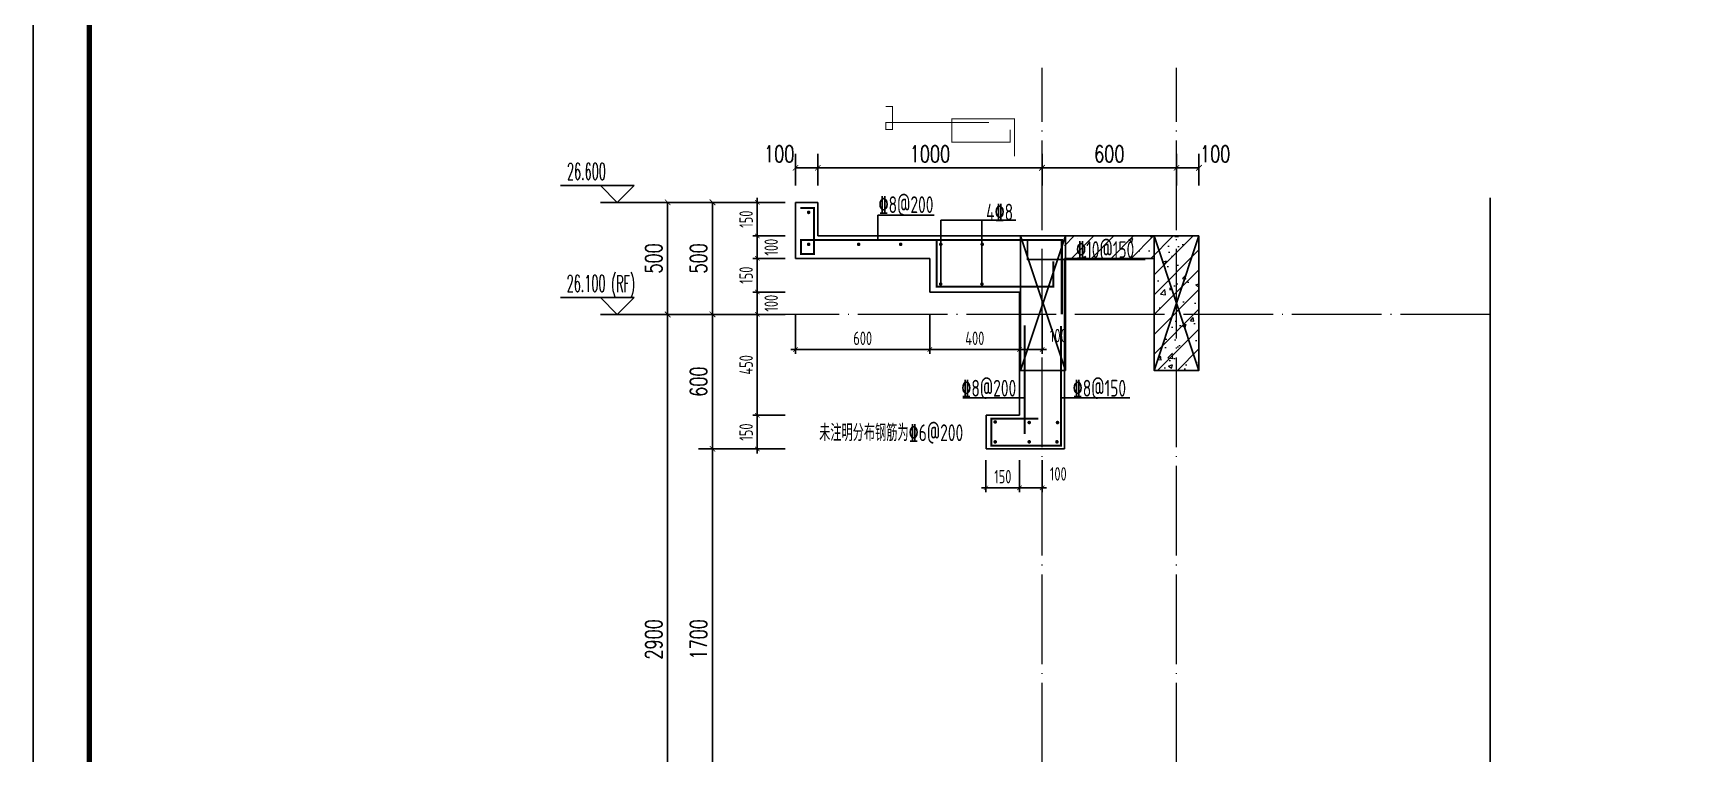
# Model space of a CAD drawing. Extents: x -668857 to 185752, y -270966 to 286822.
# Drawn here: x 36851 to 44276, y 138724 to 141939 of the extents above; entities that cross this region are included whole.
import ezdxf

# ---------------------------------------------------------------- set-up
doc = ezdxf.new("R2010")
doc.units = 0
doc.header["$LTSCALE"] = 1000
doc.linetypes.add('DOTE', pattern=[2.42, 2, -0.2, 0.02, -0.2])
doc.layers.get('0').update_dxf_attribs({"linetype": 'CONTINUOUS'})
doc.layers.get('DEFPOINTS').update_dxf_attribs({"linetype": 'CONTINUOUS'})
for name, color, linetype in [('DIM', 2, 'CONTINUOUS'), ('DIM_ELEV', 3, 'CONTINUOUS'), ('DIM_SYMB', 3, 'CONTINUOUS'), ('PUB_DIM', 3, 'CONTINUOUS'), ('PUB_TEXT', 2, 'CONTINUOUS'), ('REIN', 6, 'CONTINUOUS'), ('S-大样-砼线', 7, 'CONTINUOUS'), ('S-引出线', 40, 'CONTINUOUS'), ('TEXT', 2, 'CONTINUOUS'), ('WALL', 5, 'CONTINUOUS')]:
    doc.layers.add(name, color=color, linetype=linetype)
for name, color, linetype, lineweight in [('DOTE', 19, 'DOTE', 9), ('PUB_HATCH', 8, 'CONTINUOUS', 9), ('图框', 9, 'CONTINUOUS', 18)]:
    doc.layers.add(name, color=color, linetype=linetype, lineweight=lineweight)
doc.layers.add('yichutu', color=7, linetype='CONTINUOUS', true_color=0xffffff)
doc.styles.add('_TCH_DIM', font='SIMPLEX.shx', dxfattribs={"width": 0.7, "bigfont": 'GBCBIG.shx'})
doc.styles.add('_TCH_DIM_T3', font='SIMPLEX', dxfattribs={"width": 0.705882, "bigfont": 'GBCBIG'})
doc.styles.add('TSSD_DIMENSION', font='Tssdeng.shx', dxfattribs={"width": 0.7, "bigfont": 'tssdchn.shx'})
doc.styles.add('TSSD_REIN', font='tssdeng.shx', dxfattribs={"width": 0.7, "height": 300, "bigfont": 'tssdchn.shx'})
doc.dimstyles.new('_TCH_ARCH&&25', dxfattribs={"dimtxt": 74.375, "dimasz": 25, "dimexe": 62.5, "dimexo": 75, "dimgap": 25, "dimtad": 1, "dimdec": 0, "dimzin": 0, "dimdsep": 46, "dimtxsty": '_TCH_DIM_T3', "dimblk": 'ARCHTICK', "dimcen": 0.09, "dimclrt": 7, "dimazin": 0, "dimtfac": 1, "dimtdec": 0, "dimtix": 1, "dimtmove": 2, "dimatfit": 3, "dimldrblk": 'ARCHTICK', "dimfxl": 1, "dimtolj": 1, "dimtzin": 0, "dimarcsym": 0})
doc.dimstyles.new('TSSD_20_20', dxfattribs={"dimtxt": 60, "dimasz": 20, "dimexe": 20, "dimexo": 50, "dimgap": 20, "dimtad": 1, "dimdec": 0, "dimzin": 0, "dimdsep": 46, "dimtxsty": 'TSSD_DIMENSION', "dimblk": 'ARCHTICK', "dimblk1": 'ARCHTICK', "dimblk2": 'ARCHTICK', "dimcen": 0, "dimdle": 20, "dimclrt": 7, "dimadec": 0, "dimazin": 0, "dimtfac": 1, "dimtdec": 0, "dimtix": 1, "dimtmove": 2, "dimatfit": 3, "dimfxl": 1, "dimtolj": 1, "dimtzin": 0, "dimarcsym": 0})
pattern_1 = [(45, (-525879.05, 291727.59), (-44.194174, 44.194174), []), (50, (-525879.05, 291727.59), (179.315046, -15.688034), [18.75, -206.25]), (355, (-525879.05, 291727.6), (-34.687833, 188.048033), [15, -165]), (100.4514, (-525864.1, 291726.28), (144.627345, 172.359886), [15.93505, -175.28553]), (46.1842, (-525879.05, 291777.6), (266.81026, -41.37975), [28.125, -309.375]), (96.6356, (-525856.82, 291774.14), (233.66568, 243.52947), [23.90257, -262.92825]), (351.1842, (-525879.05, 291777.6), (233.66549, 243.52965), [22.5, -247.5]), (21, (-525854.05, 291765.09), (149.226763, -100.654723), [18.75, -206.25]), (326, (-525854.05, 291765.1), (60.828833, 181.28751), [15, -165]), (71.4514, (-525841.61, 291756.7), (210.055657, 80.632624), [15.93505, -175.28553]), (37.5, (-525879.05, 291727.59), (3.039964, 83.2234635), [0, -163, 0, -167.5, 0, -165.625]), (7.5, (-525879.05, 291727.59), (65.767384, 98.602928), [0, -95.5, 0, -159.25, 0, -63.125]), (327.5, (-525934.8, 291727.59), (133.455609, -5.638718), [0, -62.5, 0, -195, 0, -258.75]), (317.5, (-525959.8, 291727.59), (145.796542, 25.026246), [0, -81.25, 0, -129.5, 0, -183.75])]

# ---------------------------------------------------------------- blocks, each defined once
blk = doc.blocks.new('GFDDDDRG')
at = {"layer": '图框'}
blk.add_lwpolyline([(923310, -107437), (923310, -159999), (893610, -159999), (893610, -107437)], close=True, dxfattribs=at)
blk.add_lwpolyline([(923310, -107437), (923310, -159999), (893610, -159999), (893610, -107437)], close=True, dxfattribs=at)
at = {"layer": '图框', "const_width": 50}
blk.add_lwpolyline([(894110, -159499), (922810, -159499), (922810, -108687), (894110, -108687)], close=True, dxfattribs=at)
blk = doc.blocks.new('yct-1051-594-26275-14850-25-1002.0')
at = {"layer": 'yichutu', "color": 7, "true_color": 0xffffff}
blk.add_lwpolyline([(0, 0), (0, 14850), (26275, 14850), (26275, 0)], close=True, dxfattribs=at)
blk = doc.blocks.new('_ArchTick')
at = {"color": 0, "linetype": 'ByBlock', "const_width": 0.15}
blk.add_lwpolyline([(-0.5, -0.5), (0.5, 0.5)], dxfattribs=at)
blk = doc.blocks.new('*D1676')
at = {"layer": 'DEFPOINTS', "color": 0, "transparency": 16777216}
for p in [(41101.5, 140084.6), (41251.5, 140084.6), (41251.5, 139910.8)]:
    blk.add_point(p, dxfattribs=at)
at = {"layer": 'DIM', "color": 0, "lineweight": -2, "transparency": 16777216}
for p, q in [((41101.5, 140034.6), (41101.5, 139890.8)), ((41251.5, 140034.6), (41251.5, 139890.8)), ((41081.5, 139910.8), (41271.5, 139910.8))]:
    blk.add_line(p, q, dxfattribs=at)
at = {"layer": 'DIM', "color": 0, "lineweight": -2, "transparency": 16777216, "xscale": 20, "yscale": 20, "zscale": 20, "rotation": 180}
blk.add_blockref('_ArchTick', (41101.5, 139910.8), dxfattribs=at)
at = {"layer": 'DIM', "color": 0, "lineweight": -2, "transparency": 16777216, "xscale": 20, "yscale": 20, "zscale": 20}
blk.add_blockref('_ArchTick', (41251.5, 139910.8), dxfattribs=at)
at = {"layer": 'DIM', "color": 7, "transparency": 16777216, "insert": (41176.5, 139960.8), "char_height": 60, "attachment_point": 5, "style": 'TSSD_DIMENSION'}
blk.add_mtext('\\A1;150', dxfattribs=at)
blk = doc.blocks.new('*D1677')
at = {"layer": 'DEFPOINTS', "color": 0, "transparency": 16777216}
for p in [(41251.5, 140084.6), (41351.5, 140084.6), (41351.5, 139910.8)]:
    blk.add_point(p, dxfattribs=at)
at = {"layer": 'DIM', "color": 0, "lineweight": -2, "transparency": 16777216}
for p, q in [((41251.5, 140034.6), (41251.5, 139890.8)), ((41351.5, 140034.6), (41351.5, 139890.8)), ((41231.5, 139910.8), (41371.5, 139910.8))]:
    blk.add_line(p, q, dxfattribs=at)
at = {"layer": 'DIM', "color": 0, "lineweight": -2, "transparency": 16777216, "xscale": 20, "yscale": 20, "zscale": 20, "rotation": 180}
blk.add_blockref('_ArchTick', (41251.5, 139910.8), dxfattribs=at)
at = {"layer": 'DIM', "color": 0, "lineweight": -2, "transparency": 16777216, "xscale": 20, "yscale": 20, "zscale": 20}
blk.add_blockref('_ArchTick', (41351.5, 139910.8), dxfattribs=at)
at = {"layer": 'DIM', "color": 7, "transparency": 16777216, "insert": (41424, 139973), "char_height": 60, "attachment_point": 5, "style": 'TSSD_DIMENSION'}
blk.add_mtext('\\A1;100', dxfattribs=at)
blk = doc.blocks.new('*D1678')
at = {"layer": 'DEFPOINTS', "color": 0, "transparency": 16777216}
for p in [(40351.5, 141338.7), (40251.5, 141184.6), (40351.5, 141184.6)]:
    blk.add_point(p, dxfattribs=at)
at = {"layer": 'PUB_DIM', "color": 0, "lineweight": -2, "transparency": 16777216}
for p, q in [((40251.5, 141259.6), (40251.5, 141401.2)), ((40351.5, 141259.6), (40351.5, 141401.2)), ((40251.5, 141338.7), (40351.5, 141338.7))]:
    blk.add_line(p, q, dxfattribs=at)
at = {"layer": 'PUB_DIM', "color": 0, "lineweight": -2, "transparency": 16777216, "xscale": 25, "yscale": 25, "zscale": 25, "rotation": 180}
blk.add_blockref('_ArchTick', (40251.5, 141338.7), dxfattribs=at)
at = {"layer": 'PUB_DIM', "color": 0, "lineweight": -2, "transparency": 16777216, "xscale": 25, "yscale": 25, "zscale": 25}
blk.add_blockref('_ArchTick', (40351.5, 141338.7), dxfattribs=at)
at = {"layer": 'PUB_DIM', "color": 7, "transparency": 16777216, "insert": (40179.1, 141400.9), "char_height": 74.38, "attachment_point": 5, "style": '_TCH_DIM_T3'}
blk.add_mtext('\\A1;100', dxfattribs=at)
blk = doc.blocks.new('*D1679')
at = {"layer": 'DEFPOINTS', "color": 0, "transparency": 16777216}
for p in [(41351.5, 141338.7), (40351.5, 141184.6), (41351.5, 141184.6)]:
    blk.add_point(p, dxfattribs=at)
at = {"layer": 'PUB_DIM', "color": 0, "lineweight": -2, "transparency": 16777216}
for p, q in [((40351.5, 141259.6), (40351.5, 141401.2)), ((41351.5, 141259.6), (41351.5, 141401.2)), ((40351.5, 141338.7), (41351.5, 141338.7))]:
    blk.add_line(p, q, dxfattribs=at)
at = {"layer": 'PUB_DIM', "color": 0, "lineweight": -2, "transparency": 16777216, "xscale": 25, "yscale": 25, "zscale": 25, "rotation": 180}
blk.add_blockref('_ArchTick', (40351.5, 141338.7), dxfattribs=at)
at = {"layer": 'PUB_DIM', "color": 0, "lineweight": -2, "transparency": 16777216, "xscale": 25, "yscale": 25, "zscale": 25}
blk.add_blockref('_ArchTick', (41351.5, 141338.7), dxfattribs=at)
at = {"layer": 'PUB_DIM', "color": 7, "transparency": 16777216, "insert": (40851.5, 141400.9), "char_height": 74.38, "attachment_point": 5, "style": '_TCH_DIM_T3'}
blk.add_mtext('\\A1;1000', dxfattribs=at)
blk = doc.blocks.new('*D1680')
at = {"layer": 'DEFPOINTS', "color": 0, "transparency": 16777216}
for p in [(41951.5, 141338.7), (41351.5, 141184.6), (41951.5, 141184.6)]:
    blk.add_point(p, dxfattribs=at)
at = {"layer": 'PUB_DIM', "color": 0, "lineweight": -2, "transparency": 16777216}
for p, q in [((41351.5, 141259.6), (41351.5, 141401.2)), ((41951.5, 141259.6), (41951.5, 141401.2)), ((41351.5, 141338.7), (41951.5, 141338.7))]:
    blk.add_line(p, q, dxfattribs=at)
at = {"layer": 'PUB_DIM', "color": 0, "lineweight": -2, "transparency": 16777216, "xscale": 25, "yscale": 25, "zscale": 25, "rotation": 180}
blk.add_blockref('_ArchTick', (41351.5, 141338.7), dxfattribs=at)
at = {"layer": 'PUB_DIM', "color": 0, "lineweight": -2, "transparency": 16777216, "xscale": 25, "yscale": 25, "zscale": 25}
blk.add_blockref('_ArchTick', (41951.5, 141338.7), dxfattribs=at)
at = {"layer": 'PUB_DIM', "color": 7, "transparency": 16777216, "insert": (41651.5, 141400.9), "char_height": 74.38, "attachment_point": 5, "style": '_TCH_DIM_T3'}
blk.add_mtext('\\A1;600', dxfattribs=at)
blk = doc.blocks.new('*D1681')
at = {"layer": 'DEFPOINTS', "color": 0, "transparency": 16777216}
for p in [(42051.5, 141338.7), (41951.5, 141184.6), (42051.5, 141184.6)]:
    blk.add_point(p, dxfattribs=at)
at = {"layer": 'PUB_DIM', "color": 0, "lineweight": -2, "transparency": 16777216}
for p, q in [((41951.5, 141259.6), (41951.5, 141401.2)), ((42051.5, 141259.6), (42051.5, 141401.2)), ((41951.5, 141338.7), (42051.5, 141338.7))]:
    blk.add_line(p, q, dxfattribs=at)
at = {"layer": 'PUB_DIM', "color": 0, "lineweight": -2, "transparency": 16777216, "xscale": 25, "yscale": 25, "zscale": 25, "rotation": 180}
blk.add_blockref('_ArchTick', (41951.5, 141338.7), dxfattribs=at)
at = {"layer": 'PUB_DIM', "color": 0, "lineweight": -2, "transparency": 16777216, "xscale": 25, "yscale": 25, "zscale": 25}
blk.add_blockref('_ArchTick', (42051.5, 141338.7), dxfattribs=at)
at = {"layer": 'PUB_DIM', "color": 7, "transparency": 16777216, "insert": (42124, 141400.9), "char_height": 74.38, "attachment_point": 5, "style": '_TCH_DIM_T3'}
blk.add_mtext('\\A1;100', dxfattribs=at)
blk = doc.blocks.new('*D1682')
at = {"layer": 'DEFPOINTS', "color": 0, "transparency": 16777216}
for p in [(40251.5, 140734.6), (40851.5, 140734.6), (40851.5, 140528.1)]:
    blk.add_point(p, dxfattribs=at)
at = {"layer": 'DIM', "color": 0, "lineweight": -2, "transparency": 16777216}
for p, q in [((40251.5, 140684.6), (40251.5, 140508.1)), ((40851.5, 140684.6), (40851.5, 140508.1)), ((40231.5, 140528.1), (40871.5, 140528.1))]:
    blk.add_line(p, q, dxfattribs=at)
at = {"layer": 'DIM', "color": 0, "lineweight": -2, "transparency": 16777216, "xscale": 20, "yscale": 20, "zscale": 20, "rotation": 180}
blk.add_blockref('_ArchTick', (40251.5, 140528.1), dxfattribs=at)
at = {"layer": 'DIM', "color": 0, "lineweight": -2, "transparency": 16777216, "xscale": 20, "yscale": 20, "zscale": 20}
blk.add_blockref('_ArchTick', (40851.5, 140528.1), dxfattribs=at)
at = {"layer": 'DIM', "color": 7, "transparency": 16777216, "insert": (40551.5, 140578.1), "char_height": 60, "attachment_point": 5, "style": 'TSSD_DIMENSION'}
blk.add_mtext('\\A1;600', dxfattribs=at)
blk = doc.blocks.new('*D1683')
at = {"layer": 'DEFPOINTS', "color": 0, "transparency": 16777216}
for p in [(40851.5, 140734.6), (41251.5, 140734.6), (41251.5, 140528.1)]:
    blk.add_point(p, dxfattribs=at)
at = {"layer": 'DIM', "color": 0, "lineweight": -2, "transparency": 16777216}
for p, q in [((40851.5, 140684.6), (40851.5, 140508.1)), ((41251.5, 140684.6), (41251.5, 140508.1)), ((40831.5, 140528.1), (41271.5, 140528.1))]:
    blk.add_line(p, q, dxfattribs=at)
at = {"layer": 'DIM', "color": 0, "lineweight": -2, "transparency": 16777216, "xscale": 20, "yscale": 20, "zscale": 20, "rotation": 180}
blk.add_blockref('_ArchTick', (40851.5, 140528.1), dxfattribs=at)
at = {"layer": 'DIM', "color": 0, "lineweight": -2, "transparency": 16777216, "xscale": 20, "yscale": 20, "zscale": 20}
blk.add_blockref('_ArchTick', (41251.5, 140528.1), dxfattribs=at)
at = {"layer": 'DIM', "color": 7, "transparency": 16777216, "insert": (41051.5, 140578.1), "char_height": 60, "attachment_point": 5, "style": 'TSSD_DIMENSION'}
blk.add_mtext('\\A1;400', dxfattribs=at)
blk = doc.blocks.new('*D1684')
at = {"layer": 'DEFPOINTS', "color": 0, "transparency": 16777216}
for p in [(41251.5, 140734.6), (41351.5, 140734.6), (41351.5, 140528.1)]:
    blk.add_point(p, dxfattribs=at)
at = {"layer": 'DIM', "color": 0, "lineweight": -2, "transparency": 16777216}
for p, q in [((41251.5, 140684.6), (41251.5, 140508.1)), ((41351.5, 140684.6), (41351.5, 140508.1)), ((41231.5, 140528.1), (41371.5, 140528.1))]:
    blk.add_line(p, q, dxfattribs=at)
at = {"layer": 'DIM', "color": 0, "lineweight": -2, "transparency": 16777216, "xscale": 20, "yscale": 20, "zscale": 20, "rotation": 180}
blk.add_blockref('_ArchTick', (41251.5, 140528.1), dxfattribs=at)
at = {"layer": 'DIM', "color": 0, "lineweight": -2, "transparency": 16777216, "xscale": 20, "yscale": 20, "zscale": 20}
blk.add_blockref('_ArchTick', (41351.5, 140528.1), dxfattribs=at)
at = {"layer": 'DIM', "color": 7, "transparency": 16777216, "insert": (41424, 140590.3), "char_height": 60, "attachment_point": 5, "style": 'TSSD_DIMENSION'}
blk.add_mtext('\\A1;100', dxfattribs=at)
blk = doc.blocks.new('*D1687')
at = {"layer": 'DEFPOINTS', "color": 0, "transparency": 16777216}
for p in [(40081.4, 141184.6), (40256, 141184.6), (40256, 141034.6)]:
    blk.add_point(p, dxfattribs=at)
at = {"layer": 'DIM', "color": 0, "lineweight": -2, "transparency": 16777216}
for p, q in [((40206, 141184.6), (40061.4, 141184.6)), ((40081.4, 141014.6), (40081.4, 141204.6)), ((40206, 141034.6), (40061.4, 141034.6))]:
    blk.add_line(p, q, dxfattribs=at)
at = {"layer": 'DIM', "color": 0, "lineweight": -2, "transparency": 16777216, "xscale": 20, "yscale": 20, "zscale": 20}
for p, rotation in [((40081.4, 141184.6), 90), ((40081.4, 141034.6), 270)]:
    blk.add_blockref('_ArchTick', p, dxfattribs=dict(at, rotation=rotation))
at = {"layer": 'DIM', "color": 7, "transparency": 16777216, "insert": (40031.4, 141109.6), "char_height": 60, "attachment_point": 5, "rotation": 90, "style": 'TSSD_DIMENSION'}
blk.add_mtext('\\A1;150', dxfattribs=at)
blk = doc.blocks.new('*D1688')
at = {"layer": 'DEFPOINTS', "color": 0, "transparency": 16777216}
for p in [(40081.4, 140934.6), (40256, 140934.6), (40256, 140784.6)]:
    blk.add_point(p, dxfattribs=at)
at = {"layer": 'DIM', "color": 0, "lineweight": -2, "transparency": 16777216}
for p, q in [((40206, 140934.6), (40061.4, 140934.6)), ((40081.4, 140764.6), (40081.4, 140954.6)), ((40206, 140784.6), (40061.4, 140784.6))]:
    blk.add_line(p, q, dxfattribs=at)
at = {"layer": 'DIM', "color": 0, "lineweight": -2, "transparency": 16777216, "xscale": 20, "yscale": 20, "zscale": 20}
for p, rotation in [((40081.4, 140934.6), 90), ((40081.4, 140784.6), 270)]:
    blk.add_blockref('_ArchTick', p, dxfattribs=dict(at, rotation=rotation))
at = {"layer": 'DIM', "color": 7, "transparency": 16777216, "insert": (40031.4, 140859.6), "char_height": 60, "attachment_point": 5, "rotation": 90, "style": 'TSSD_DIMENSION'}
blk.add_mtext('\\A1;150', dxfattribs=at)
blk = doc.blocks.new('*D1689')
at = {"layer": 'DEFPOINTS', "color": 0, "transparency": 16777216}
for p in [(40081.4, 140784.6), (40256, 140784.6), (40256, 140684.6)]:
    blk.add_point(p, dxfattribs=at)
at = {"layer": 'DIM', "color": 0, "lineweight": -2, "transparency": 16777216}
for p, q in [((40206, 140784.6), (40061.4, 140784.6)), ((40081.4, 140664.6), (40081.4, 140804.6)), ((40206, 140684.6), (40061.4, 140684.6))]:
    blk.add_line(p, q, dxfattribs=at)
at = {"layer": 'DIM', "color": 0, "lineweight": -2, "transparency": 16777216, "xscale": 20, "yscale": 20, "zscale": 20}
for p, rotation in [((40081.4, 140784.6), 90), ((40081.4, 140684.6), 270)]:
    blk.add_blockref('_ArchTick', p, dxfattribs=dict(at, rotation=rotation))
at = {"layer": 'DIM', "color": 7, "transparency": 16777216, "insert": (40143.3, 140734.6), "char_height": 60, "attachment_point": 5, "rotation": 90, "style": 'TSSD_DIMENSION'}
blk.add_mtext('\\A1;100', dxfattribs=at)
blk = doc.blocks.new('*D1690')
at = {"layer": 'DEFPOINTS', "color": 0, "transparency": 16777216}
for p in [(40081.4, 140684.6), (40256, 140684.6), (40256, 140234.6)]:
    blk.add_point(p, dxfattribs=at)
at = {"layer": 'DIM', "color": 0, "lineweight": -2, "transparency": 16777216}
for p, q in [((40081.4, 140214.6), (40081.4, 140704.6)), ((40206, 140684.6), (40061.4, 140684.6)), ((40206, 140234.6), (40061.4, 140234.6))]:
    blk.add_line(p, q, dxfattribs=at)
at = {"layer": 'DIM', "color": 0, "lineweight": -2, "transparency": 16777216, "xscale": 20, "yscale": 20, "zscale": 20}
for p, rotation in [((40081.4, 140684.6), 90), ((40081.4, 140234.6), 270)]:
    blk.add_blockref('_ArchTick', p, dxfattribs=dict(at, rotation=rotation))
at = {"layer": 'DIM', "color": 7, "transparency": 16777216, "insert": (40031.4, 140459.6), "char_height": 60, "attachment_point": 5, "rotation": 90, "style": 'TSSD_DIMENSION'}
blk.add_mtext('\\A1;450', dxfattribs=at)
blk = doc.blocks.new('*D1691')
at = {"layer": 'DEFPOINTS', "color": 0, "transparency": 16777216}
for p in [(40081.4, 140234.6), (40256, 140234.6), (40256, 140084.6)]:
    blk.add_point(p, dxfattribs=at)
at = {"layer": 'DIM', "color": 0, "lineweight": -2, "transparency": 16777216}
for p, q in [((40206, 140234.6), (40061.4, 140234.6)), ((40081.4, 140064.6), (40081.4, 140254.6)), ((40206, 140084.6), (40061.4, 140084.6))]:
    blk.add_line(p, q, dxfattribs=at)
at = {"layer": 'DIM', "color": 0, "lineweight": -2, "transparency": 16777216, "xscale": 20, "yscale": 20, "zscale": 20}
for p, rotation in [((40081.4, 140234.6), 90), ((40081.4, 140084.6), 270)]:
    blk.add_blockref('_ArchTick', p, dxfattribs=dict(at, rotation=rotation))
at = {"layer": 'DIM', "color": 7, "transparency": 16777216, "insert": (40031.4, 140159.6), "char_height": 60, "attachment_point": 5, "rotation": 90, "style": 'TSSD_DIMENSION'}
blk.add_mtext('\\A1;150', dxfattribs=at)
blk = doc.blocks.new('*D1715')
at = {"layer": 'DEFPOINTS', "color": 0, "transparency": 16777216}
for p in [(39881.4, 140084.6), (40181.4, 140084.6), (40181.4, 138384.6)]:
    blk.add_point(p, dxfattribs=at)
at = {"layer": 'PUB_DIM', "color": 0, "lineweight": -2, "transparency": 16777216}
for p, q in [((40106.4, 140084.6), (39818.9, 140084.6)), ((39881.4, 138384.6), (39881.4, 140084.6)), ((40106.4, 138384.6), (39818.9, 138384.6))]:
    blk.add_line(p, q, dxfattribs=at)
at = {"layer": 'PUB_DIM', "color": 0, "lineweight": -2, "transparency": 16777216, "xscale": 25, "yscale": 25, "zscale": 25}
for p, rotation in [((39881.4, 140084.6), 90), ((39881.4, 138384.6), 270)]:
    blk.add_blockref('_ArchTick', p, dxfattribs=dict(at, rotation=rotation))
at = {"layer": 'PUB_DIM', "color": 7, "transparency": 16777216, "insert": (39819.2, 139234.6), "char_height": 74.38, "attachment_point": 5, "rotation": 90, "style": '_TCH_DIM_T3'}
blk.add_mtext('\\A1;1700', dxfattribs=at)
blk = doc.blocks.new('*D1716')
at = {"layer": 'DEFPOINTS', "color": 0, "transparency": 16777216}
for p in [(39881.4, 140684.6), (40181.4, 140684.6), (40181.4, 140084.6)]:
    blk.add_point(p, dxfattribs=at)
at = {"layer": 'PUB_DIM', "color": 0, "lineweight": -2, "transparency": 16777216}
for p, q in [((40106.4, 140684.6), (39818.9, 140684.6)), ((39881.4, 140084.6), (39881.4, 140684.6)), ((40106.4, 140084.6), (39818.9, 140084.6))]:
    blk.add_line(p, q, dxfattribs=at)
at = {"layer": 'PUB_DIM', "color": 0, "lineweight": -2, "transparency": 16777216, "xscale": 25, "yscale": 25, "zscale": 25}
for p, rotation in [((39881.4, 140684.6), 90), ((39881.4, 140084.6), 270)]:
    blk.add_blockref('_ArchTick', p, dxfattribs=dict(at, rotation=rotation))
at = {"layer": 'PUB_DIM', "color": 7, "transparency": 16777216, "insert": (39819.2, 140384.6), "char_height": 74.38, "attachment_point": 5, "rotation": 90, "style": '_TCH_DIM_T3'}
blk.add_mtext('\\A1;600', dxfattribs=at)
blk = doc.blocks.new('*D1717')
at = {"layer": 'DEFPOINTS', "color": 0, "transparency": 16777216}
for p in [(39881.4, 141184.6), (40181.4, 141184.6), (40181.4, 140684.6)]:
    blk.add_point(p, dxfattribs=at)
at = {"layer": 'PUB_DIM', "color": 0, "lineweight": -2, "transparency": 16777216}
for p, q in [((40106.4, 141184.6), (39818.9, 141184.6)), ((39881.4, 140684.6), (39881.4, 141184.6)), ((40106.4, 140684.6), (39818.9, 140684.6))]:
    blk.add_line(p, q, dxfattribs=at)
at = {"layer": 'PUB_DIM', "color": 0, "lineweight": -2, "transparency": 16777216, "xscale": 25, "yscale": 25, "zscale": 25}
for p, rotation in [((39881.4, 141184.6), 90), ((39881.4, 140684.6), 270)]:
    blk.add_blockref('_ArchTick', p, dxfattribs=dict(at, rotation=rotation))
at = {"layer": 'PUB_DIM', "color": 7, "transparency": 16777216, "insert": (39819.2, 140934.6), "char_height": 74.38, "attachment_point": 5, "rotation": 90, "style": '_TCH_DIM_T3'}
blk.add_mtext('\\A1;500', dxfattribs=at)
blk = doc.blocks.new('*D1722')
at = {"layer": 'DEFPOINTS', "color": 0, "transparency": 16777216}
for p in [(39681.4, 140684.6), (40181.4, 140684.6), (40181.4, 137784.6)]:
    blk.add_point(p, dxfattribs=at)
at = {"layer": 'PUB_DIM', "color": 0, "lineweight": -2, "transparency": 16777216}
for p, q in [((40106.4, 140684.6), (39618.9, 140684.6)), ((39681.4, 137784.6), (39681.4, 140684.6)), ((40106.4, 137784.6), (39618.9, 137784.6))]:
    blk.add_line(p, q, dxfattribs=at)
at = {"layer": 'PUB_DIM', "color": 0, "lineweight": -2, "transparency": 16777216, "xscale": 25, "yscale": 25, "zscale": 25}
for p, rotation in [((39681.4, 140684.6), 90), ((39681.4, 137784.6), 270)]:
    blk.add_blockref('_ArchTick', p, dxfattribs=dict(at, rotation=rotation))
at = {"layer": 'PUB_DIM', "color": 7, "transparency": 16777216, "insert": (39619.2, 139234.6), "char_height": 74.38, "attachment_point": 5, "rotation": 90, "style": '_TCH_DIM_T3'}
blk.add_mtext('\\A1;2900', dxfattribs=at)
blk = doc.blocks.new('*D1723')
at = {"layer": 'DEFPOINTS', "color": 0, "transparency": 16777216}
for p in [(39681.4, 141184.6), (40181.4, 141184.6), (40181.4, 140684.6)]:
    blk.add_point(p, dxfattribs=at)
at = {"layer": 'PUB_DIM', "color": 0, "lineweight": -2, "transparency": 16777216}
for p, q in [((40106.4, 141184.6), (39618.9, 141184.6)), ((39681.4, 140684.6), (39681.4, 141184.6)), ((40106.4, 140684.6), (39618.9, 140684.6))]:
    blk.add_line(p, q, dxfattribs=at)
at = {"layer": 'PUB_DIM', "color": 0, "lineweight": -2, "transparency": 16777216, "xscale": 25, "yscale": 25, "zscale": 25}
for p, rotation in [((39681.4, 141184.6), 90), ((39681.4, 140684.6), 270)]:
    blk.add_blockref('_ArchTick', p, dxfattribs=dict(at, rotation=rotation))
at = {"layer": 'PUB_DIM', "color": 7, "transparency": 16777216, "insert": (39619.2, 140934.6), "char_height": 74.38, "attachment_point": 5, "rotation": 90, "style": '_TCH_DIM_T3'}
blk.add_mtext('\\A1;500', dxfattribs=at)
blk = doc.blocks.new('A$C554E5645')
at = {"layer": 'REIN'}
for points in [[(382.1, 1518.4, 4.5, 4.5, 0), (412.4, 1518.4, 4.5, 4.5, 0), (412.4, 1415.2, 4.5, 4.5, 0), (383.2, 1415.2, 4.5, 4.5, 0), (383.2, 1446.3, 4.5, 4.5, 0), (843.2, 1446.3, 4.5, 4.5, 0)], [(2.2, 1065.9, 9, 9, 0), (62.7, 1065.9, 9, 9, 0), (62.7, 859.6, 9, 9, 0), (4.5, 859.6, 9, 9, 0), (4.5, 921.8, 9, 9, 0), (924.4, 921.8, 9, 9, 0)], [(1063.2, 125, 9, 9, 0), (854.1, 125, 9, 9, 0), (854.1, 4.5, 9, 9, 0), (1164.3, 4.5, 9, 9, 0), (1164.3, 539.4, 9, 9, 0)], [(1002.3, 542.3, 9, 9, 0), (1002.3, 57.2, 9, 9, 0)]]:
    blk.add_lwpolyline(points, format="xyseb", dxfattribs=at)
for points, const_width in [([(957.2, 1296.4), (957.2, 1462.6), (678, 1462.6), (678, 1358.4), (938.1, 1358.4), (938.1, 1414.8)], 4.5), ([(1168.1, 590.4), (1168.1, 922.8), (609.8, 922.8), (609.8, 714.5), (1130.1, 714.5), (1130.1, 827.2)], 9)]:
    blk.add_lwpolyline(points, dxfattribs=dict(at, const_width=const_width))
at = {"layer": 'REIN', "const_width": 8}
for points in [[(34.7, 1045.7, 1), (42.7, 1045.7, 1)], [(34.7, 903.2, 1), (42.7, 903.2, 1)], [(257.7, 903.2, 1), (265.7, 903.2, 1)], [(445.1, 903.2, 1), (453.1, 903.2, 1)], [(624.1, 903.2, 1), (632.1, 903.2, 1)], [(808.9, 903.2, 1), (816.9, 903.2, 1)], [(623.7, 725.8, 1), (631.7, 725.8, 1)], [(807.7, 725.8, 1), (815.7, 725.8, 1)], [(866.8, 110.6, 1), (874.8, 110.6, 1)], [(1018.7, 108, 1), (1026.7, 108, 1)], [(1144.8, 108, 1), (1152.8, 108, 1)], [(866.8, 21.8, 1), (874.8, 21.8, 1)], [(1018.7, 21.8, 1), (1026.7, 21.8, 1)], [(1142.4, 21.8, 1), (1150.4, 21.8, 1)]]:
    blk.add_lwpolyline(points, format="xyb", close=True, dxfattribs=at)
at = {"layer": 'S-大样-砼线'}
for p, q in [((984.3, 940.4), (1184.3, 340.3)), ((1184.3, 940.4), (984.3, 340.3))]:
    blk.add_line(p, q, dxfattribs=at)
blk.add_lwpolyline([(1184.3, 940.4), (984.3, 940.4), (984.3, 340.3), (1184.3, 340.3)], close=True, dxfattribs=at)
at = {"layer": 'S-引出线'}
for p, q in [((347.1, 921.8), (347.1, 1033.5)), ((347.1, 1033.5), (598.5, 1033.5)), ((627.7, 725.8), (627.7, 1010.5)), ((627.7, 1010.5), (963.3, 1010.5)), ((811.7, 725.8), (811.7, 1010.5)), ((726.4, 218.4), (1002.3, 218.4)), ((1164.3, 218.4), (1472, 218.4))]:
    blk.add_line(p, q, dxfattribs=at)
blk.add_lwpolyline([(1014.7, 922.8), (1014.7, 835), (1539.5, 835)], dxfattribs=at)
at = {"layer": 'TEXT', "style": 'TSSD_REIN', "width": 0.7}
for s, rotation, p in [('%%1328@200', 0, (350.3, 1042.7)), ('4%%1328', 0, (830.4, 1009.4)), ('%%13210@150', 360, (1231.6, 842)), ('%%1328@200', 0, (719.6, 223.6)), ('%%1328@150', 0, (1216.5, 223.6)), ('未注明分布钢筋为%%1326@200', 0, (85.6, 25))]:
    blk.add_text(s, height=75, rotation=rotation, dxfattribs=at).set_placement(p)
blk = doc.blocks.new('*D1813')
at = {"layer": 'DEFPOINTS', "color": 0, "transparency": 16777216}
for p in [(40081.4, 141034.6), (40256, 141034.6), (40256, 140934.6)]:
    blk.add_point(p, dxfattribs=at)
at = {"layer": 'DIM', "color": 0, "lineweight": -2, "transparency": 16777216}
for p, q in [((40206, 141034.6), (40061.4, 141034.6)), ((40081.4, 140914.6), (40081.4, 141054.6)), ((40206, 140934.6), (40061.4, 140934.6))]:
    blk.add_line(p, q, dxfattribs=at)
at = {"layer": 'DIM', "color": 0, "lineweight": -2, "transparency": 16777216, "xscale": 20, "yscale": 20, "zscale": 20}
for p, rotation in [((40081.4, 141034.6), 90), ((40081.4, 140934.6), 270)]:
    blk.add_blockref('_ArchTick', p, dxfattribs=dict(at, rotation=rotation))
at = {"layer": 'DIM', "color": 7, "transparency": 16777216, "insert": (40143.3, 140984.6), "char_height": 60, "attachment_point": 5, "rotation": 90, "style": 'TSSD_DIMENSION'}
blk.add_mtext('\\A1;100', dxfattribs=at)
blk = doc.blocks.new('20210902.15310664')
at = {"layer": 'DOTE', "color": 1, "linetype": 'DOTE', "ltscale": 0.2}
for p, q in [((79213.2, -133245.9), (79213.2, -113645.9)), ((79813.2, -133245.9), (79813.2, -113645.9)), ((81211.7, -114745.9), (78043, -114745.9))]:
    blk.add_line(p, q, dxfattribs=at)

msp = doc.modelspace()

# ---------------------------------------------------------------- hatches: boundary and pattern name
at = {"layer": 'PUB_HATCH'}
h = msp.add_hatch(dxfattribs=at)
h.set_pattern_fill('钢筋混凝土', color=256, scale=25, style=0)
h.set_pattern_definition(pattern_1)
h.paths.add_polyline_path([(41451.55, 141034.56), (41451.55, 140934.56), (41851.55, 140934.56), (42051.55, 141034.56)])
h = msp.add_hatch(dxfattribs=at)
h.set_pattern_fill('钢筋混凝土', color=256, scale=25, style=0)
h.set_pattern_definition(pattern_1)
h.paths.add_polyline_path([(42051.55, 141034.56), (41851.55, 140934.56), (41851.55, 140434.56), (42051.55, 140434.56)])

# ---------------------------------------------------------------- linework, layer by layer
at = {"layer": 'DIM_ELEV'}
for p, q in [((39531.35, 141259.56), (39203.35, 141259.56)), ((39456.35, 141184.56), (39381.35, 141259.56)), ((39456.35, 141184.56), (39531.35, 141259.56)), ((39881.35, 141184.56), (39381.35, 141184.56)), ((39531.35, 140759.56), (39203.35, 140759.56)), ((39456.35, 140684.56), (39381.35, 140759.56)), ((39456.35, 140684.56), (39531.35, 140759.56)), ((39881.35, 140684.56), (39381.35, 140684.56))]:
    msp.add_line(p, q, dxfattribs=at)
at = {"layer": 'DIM_SYMB'}
msp.add_lwpolyline([(43350.07, 141204.56), (43350.07, 131572.68), (43402.57, 131553.58), (43297.57, 131535.06), (43350.07, 131516.43), (43350.07, 121884.56)], dxfattribs=at)
at = {"layer": 'S-大样-砼线'}
for p, q in [((41851.54, 141034.54), (42051.54, 140434.54)), ((42051.54, 141034.54), (41851.54, 140434.54))]:
    msp.add_line(p, q, dxfattribs=at)
msp.add_lwpolyline([(42051.54, 141034.54), (41851.54, 141034.54), (41851.54, 140434.54), (42051.54, 140434.54)], close=True, dxfattribs=at)
at = {"layer": 'WALL'}
for p, q in [((40351.55, 141184.56), (40251.55, 141184.56)), ((40251.55, 141184.56), (40251.55, 140934.56)), ((40351.55, 141034.56), (40351.55, 141184.56)), ((41451.55, 141034.56), (40351.55, 141034.56)), ((42051.55, 141034.56), (41451.55, 141034.56)), ((42051.55, 141034.56), (42051.55, 140434.56)), ((40251.55, 140934.56), (40851.55, 140934.56)), ((40851.55, 140934.56), (40851.55, 140784.56)), ((41451.55, 140084.56), (41451.55, 140934.56)), ((41851.55, 140934.56), (41451.55, 140934.56)), ((41851.55, 140934.56), (41851.55, 140434.56)), ((40851.55, 140784.56), (41251.55, 140784.56)), ((41251.55, 140784.56), (41251.55, 140234.56)), ((42051.55, 140434.56), (41851.55, 140434.56)), ((41251.55, 140234.56), (41101.55, 140234.56)), ((41101.55, 140234.56), (41101.55, 140084.56)), ((41101.55, 140084.56), (41451.55, 140084.56))]:
    msp.add_line(p, q, dxfattribs=at)

# ---------------------------------------------------------------- block references
at = {"xscale": 0.5, "yscale": 0.5, "zscale": 0.5}
msp.add_blockref('GFDDDDRG', (-409953.44, 198011.07), dxfattribs=at)
at = {"layer": 'DOTE'}
msp.add_blockref('20210902.15310664', (-37861.63, 255430.45), dxfattribs=at)
at = {"layer": 'TEXT'}
msp.add_blockref('A$C554E5645', (40271.71, 140094.21), dxfattribs=at)
at = {"layer": 'yichutu', "rotation": 270}
msp.add_blockref('yct-1051-594-26275-14850-25-1002.0', (36851.45, 144292.59), dxfattribs=at)

# ---------------------------------------------------------------- texts
at = {"layer": 'PUB_TEXT', "style": '_TCH_DIM', "width": 0.494118}
for s, p in [('26.600', (39232.25, 141285.81)), ('26.100', (39230.85, 140785.81)), ('(RF)', (39429.6, 140784.59))]:
    msp.add_text(s, height=74.375, dxfattribs=at).set_placement(p)

# ---------------------------------------------------------------- dimensions: what is measured, and where the dimension line sits
at = {"layer": 'DIM'}
for p1, p2, distance, picture, middle in [((40255.96, 141034.56), (40255.96, 141184.56), 174.61, '*D1687', (40031.35, 141109.56)), ((40255.96, 140784.56), (40255.96, 140934.56), 174.61, '*D1688', (40031.35, 140859.56)), ((40255.96, 140234.56), (40255.96, 140684.56), 174.61, '*D1690', (40031.35, 140459.56)), ((40251.55, 140734.56), (40851.55, 140734.56), -206.45, '*D1682', (40551.55, 140578.11)), ((40851.55, 140734.56), (41251.55, 140734.56), -206.45, '*D1683', (41051.55, 140578.11)), ((40255.96, 140084.56), (40255.96, 140234.56), 174.61, '*D1691', (40031.35, 140159.56)), ((41101.55, 140084.56), (41251.55, 140084.56), -173.71, '*D1676', (41176.55, 139960.85))]:
    dim = msp.add_aligned_dim(p1=p1, p2=p2, distance=distance, dimstyle='TSSD_20_20', dxfattribs=at)
    dim.commit()
    dim.dimension.update_dxf_attribs({"geometry": picture, "text_midpoint": middle})
for base, p1, p2, angle, picture, middle in [((40081.35, 141034.56), (40255.96, 140934.56), (40255.96, 141034.56), 90, '*D1813', (40143.33, 140984.56)), ((40081.35, 140784.56), (40255.96, 140684.56), (40255.96, 140784.56), 90, '*D1689', (40143.33, 140734.56)), ((41351.55, 140528.11), (41251.55, 140734.56), (41351.55, 140734.56), 360, '*D1684', (41423.96, 140590.3)), ((41351.55, 139910.85), (41251.55, 140084.56), (41351.55, 140084.56), 360, '*D1677', (41423.96, 139973.04))]:
    dim = msp.add_linear_dim(base=base, p1=p1, p2=p2, angle=angle, dimstyle='TSSD_20_20', dxfattribs=at)
    dim.commit()
    dim.dimension.update_dxf_attribs({"geometry": picture, "text_midpoint": middle, "dimtype": 161})
at = {"layer": 'PUB_DIM'}
for base, p1, p2, picture, middle in [((40351.55, 141338.72), (40251.55, 141184.56), (40351.55, 141184.56), '*D1678', (40179.13, 141400.91)), ((42051.55, 141338.72), (41951.55, 141184.56), (42051.55, 141184.56), '*D1681', (42123.96, 141400.91))]:
    dim = msp.add_linear_dim(base=base, p1=p1, p2=p2, angle=360, dimstyle='_TCH_ARCH&&25', dxfattribs=at)
    dim.commit()
    dim.dimension.update_dxf_attribs({"geometry": picture, "text_midpoint": middle, "dimtype": 161})
for p1, p2, distance, picture, middle in [((40351.55, 141184.56), (41351.55, 141184.56), 154.16, '*D1679', (40851.55, 141400.91)), ((41351.55, 141184.56), (41951.55, 141184.56), 154.16, '*D1680', (41651.55, 141400.91)), ((40181.35, 140684.56), (40181.35, 141184.56), 500, '*D1723', (39619.17, 140934.56)), ((40181.35, 140684.56), (40181.35, 141184.56), 300, '*D1717', (39819.17, 140934.56)), ((40181.35, 137784.56), (40181.35, 140684.56), 500, '*D1722', (39619.17, 139234.56)), ((40181.35, 140084.56), (40181.35, 140684.56), 300, '*D1716', (39819.17, 140384.56)), ((40181.35, 138384.56), (40181.35, 140084.56), 300, '*D1715', (39819.17, 139234.56))]:
    dim = msp.add_aligned_dim(p1=p1, p2=p2, distance=distance, dimstyle='_TCH_ARCH&&25', dxfattribs=at)
    dim.commit()
    dim.dimension.update_dxf_attribs({"geometry": picture, "text_midpoint": middle})

doc.saveas('drawing.dxf')
